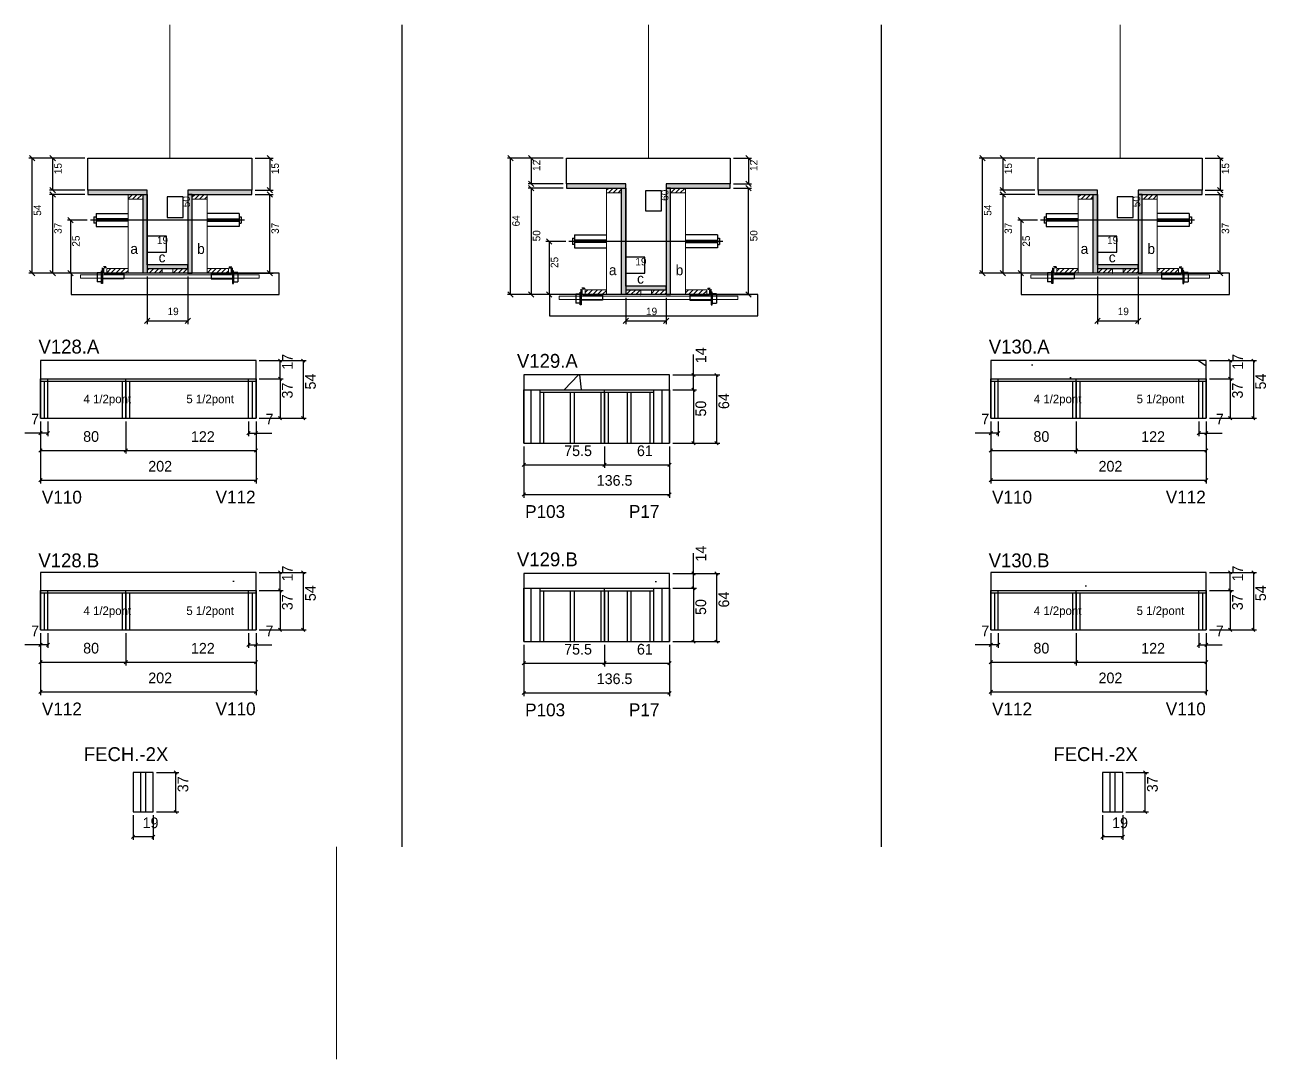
# Model space of a CAD drawing. Header units: metres. Extents: x 3303 to 4467, y 10209 to 11179.
import ezdxf

# ---------------------------------------------------------------- set-up
doc = ezdxf.new("R2010")
doc.units = ezdxf.units.M
for name, color, linetype in [('5', 7, 'Continuous'), ('barrote', 7, 'Continuous'), ('CONCRETO', 7, 'Continuous'), ('COTA', 7, 'Continuous'), ('Cota Seção (2x)', 7, 'Continuous'), ('detalhes', 7, 'Continuous'), ('Hachura', 7, 'Continuous'), ('Madeira', 7, 'Continuous'), ('Painéis', 7, 'Continuous'), ('presilha', 7, 'Continuous'), ('SARR_2.2x7', 7, 'Continuous'), ('SARR_3.5x7', 7, 'Continuous'), ('SARRAFO DE PRESSAO', 7, 'Continuous'), ('SCO-___-LAJ', 7, 'Continuous'), ('TENSOR', 7, 'Continuous'), ('texto', 7, 'Continuous'), ('Texto Seção', 7, 'Continuous')]:
    doc.layers.add(name, color=color, linetype=linetype)

msp = doc.modelspace()

# ---------------------------------------------------------------- hatches: boundary and pattern name
at = {"layer": 'COTA'}
h = msp.add_hatch(dxfattribs=at)
h.set_pattern_fill('AR-CONC')
h.paths.add_polyline_path([(3520.1, 10863.6), (3318.1, 10863.6), (3318.1, 10846.6), (3520.1, 10846.6), (3520.1, 10863.6)])
h = msp.add_hatch(dxfattribs=at)
h.set_pattern_fill('AR-CONC')
h.paths.add_polyline_path([(4410.7, 10863.6), (4208.7, 10863.6), (4208.7, 10846.6), (4410.7, 10846.6), (4410.7, 10863.6)])
h = msp.add_hatch(dxfattribs=at)
h.set_pattern_fill('AR-CONC')
h.paths.add_polyline_path([(3907.6, 10850.2), (3771.1, 10850.2), (3771.1, 10836.2), (3907.6, 10836.2), (3907.6, 10850.2)])
h = msp.add_hatch(dxfattribs=at)
h.set_pattern_fill('AR-CONC')
h.paths.add_polyline_path([(3520.1, 10665.1), (3318.1, 10665.1), (3318.1, 10648.1), (3520.1, 10648.1), (3520.1, 10665.1)])
h = msp.add_hatch(dxfattribs=at)
h.set_pattern_fill('AR-CONC')
h.paths.add_polyline_path([(3907.6, 10664.1), (3771.1, 10664.1), (3771.1, 10650.1), (3907.6, 10650.1), (3907.6, 10664.1)])
h = msp.add_hatch(dxfattribs=at)
h.set_pattern_fill('AR-CONC')
h.paths.add_polyline_path([(4410.7, 10665.1), (4208.7, 10665.1), (4208.7, 10648.1), (4410.7, 10648.1), (4410.7, 10665.1)])
at = {"layer": 'Hachura'}
h = msp.add_hatch(color=7, dxfattribs=at)
h.dxf.hatch_style = 1
h.paths.add_polyline_path([(3866.6, 11025.5), (3866.6, 11029.5), (3811, 11029.5), (3811, 11025.5), (3866.6, 11025.5)])
h = msp.add_hatch(color=7, dxfattribs=at)
h.dxf.hatch_style = 1
h.paths.add_polyline_path([(3964.6, 11025.5), (3964.6, 11029.5), (3904.6, 11029.5), (3904.6, 11025.5), (3964.6, 11025.5)])
h = msp.add_hatch(color=7, dxfattribs=at)
h.dxf.hatch_style = 1
h.paths.add_polyline_path([(3418.2, 11019.5), (3418.2, 11023.5), (3362.6, 11023.5), (3362.6, 11019.5), (3418.2, 11019.5)])
h = msp.add_hatch(dxfattribs=at)
h.set_pattern_fill('ANSI31')
h.paths.add_polyline_path([(3414.2, 11015.1), (3414.2, 11019.5), (3400.2, 11019.5), (3400.2, 11015.1), (3414.2, 11015.1)])
h = msp.add_hatch(color=7, dxfattribs=at)
h.dxf.hatch_style = 1
h.paths.add_polyline_path([(3414.2, 11019.5), (3418.2, 11019.5), (3418.2, 10945.5), (3414.2, 10945.5), (3414.2, 11019.5)])
h = msp.add_hatch(color=7, dxfattribs=at)
h.dxf.hatch_style = 1
h.paths.add_polyline_path([(3516.2, 11019.5), (3516.2, 11023.5), (3456.2, 11023.5), (3456.2, 11019.5), (3516.2, 11019.5)])
h = msp.add_hatch(color=7, dxfattribs=at)
h.dxf.hatch_style = 1
h.paths.add_polyline_path([(3460.2, 11019.5), (3456.2, 11019.5), (3456.2, 10945.5), (3460.2, 10945.5), (3460.2, 11019.5)])
h = msp.add_hatch(dxfattribs=at)
h.set_pattern_fill('ANSI31')
h.paths.add_polyline_path([(3460.2, 11015.1), (3460.2, 11019.5), (3474.2, 11019.5), (3474.2, 11015.1), (3460.2, 11015.1)])
h = msp.add_hatch(dxfattribs=at)
h.set_pattern_fill('ANSI31')
h.paths.add_polyline_path([(3862.6, 11021.1), (3862.6, 11025.5), (3848.6, 11025.5), (3848.6, 11021.1), (3862.6, 11021.1)])
h = msp.add_hatch(color=7, dxfattribs=at)
h.dxf.hatch_style = 1
h.paths.add_polyline_path([(3862.6, 11025.5), (3866.6, 11025.5), (3866.6, 10925.5), (3862.6, 10925.5), (3862.6, 11025.5)])
h = msp.add_hatch(color=7, dxfattribs=at)
h.dxf.hatch_style = 1
h.paths.add_polyline_path([(3908.6, 11025.5), (3904.6, 11025.5), (3904.6, 10925.5), (3908.6, 10925.5), (3908.6, 11025.5)])
h = msp.add_hatch(dxfattribs=at)
h.set_pattern_fill('ANSI31')
h.paths.add_polyline_path([(3908.6, 11021.1), (3908.6, 11025.5), (3922.6, 11025.5), (3922.6, 11021.1), (3908.6, 11021.1)])
h = msp.add_hatch(color=7, dxfattribs=at)
h.dxf.hatch_style = 1
h.paths.add_polyline_path([(4308.7, 11019.5), (4308.7, 11023.5), (4253.1, 11023.5), (4253.1, 11019.5), (4308.7, 11019.5)])
h = msp.add_hatch(dxfattribs=at)
h.set_pattern_fill('ANSI31')
h.paths.add_polyline_path([(4304.7, 11015.1), (4304.7, 11019.5), (4290.7, 11019.5), (4290.7, 11015.1), (4304.7, 11015.1)])
h = msp.add_hatch(color=7, dxfattribs=at)
h.dxf.hatch_style = 1
h.paths.add_polyline_path([(4304.7, 11019.5), (4308.7, 11019.5), (4308.7, 10945.5), (4304.7, 10945.5), (4304.7, 11019.5)])
h = msp.add_hatch(color=7, dxfattribs=at)
h.dxf.hatch_style = 1
h.paths.add_polyline_path([(4406.7, 11019.5), (4406.7, 11023.5), (4346.7, 11023.5), (4346.7, 11019.5), (4406.7, 11019.5)])
h = msp.add_hatch(color=7, dxfattribs=at)
h.dxf.hatch_style = 1
h.paths.add_polyline_path([(4350.7, 11019.5), (4346.7, 11019.5), (4346.7, 10945.5), (4350.7, 10945.5), (4350.7, 11019.5)])
h = msp.add_hatch(dxfattribs=at)
h.set_pattern_fill('ANSI31')
h.paths.add_polyline_path([(4350.7, 11015.1), (4350.7, 11019.5), (4364.7, 11019.5), (4364.7, 11015.1), (4350.7, 11015.1)])
h = msp.add_hatch(dxfattribs=at)
h.set_pattern_fill('ANSI31')
h.paths.add_polyline_path([(3380.2, 10945.5), (3380.2, 10949.9), (3400.2, 10949.9), (3400.2, 10945.5), (3380.2, 10945.5)])
h = msp.add_hatch(color=7, dxfattribs=at)
h.dxf.hatch_style = 1
h.paths.add_polyline_path([(3456.2, 10949.9), (3456.2, 10953.5), (3418.2, 10953.5), (3418.2, 10949.9), (3456.2, 10949.9)])
h = msp.add_hatch(dxfattribs=at)
h.set_pattern_fill('ANSI31')
h.paths.add_polyline_path([(3418.2, 10945.5), (3418.2, 10949.9), (3432.2, 10949.9), (3432.2, 10945.5), (3418.2, 10945.5)])
h = msp.add_hatch(dxfattribs=at)
h.set_pattern_fill('ANSI31')
h.paths.add_polyline_path([(3456.2, 10945.5), (3456.2, 10949.9), (3442.2, 10949.9), (3442.2, 10945.5), (3456.2, 10945.5)])
h = msp.add_hatch(dxfattribs=at)
h.set_pattern_fill('ANSI31')
h.paths.add_polyline_path([(3494.2, 10945.5), (3494.2, 10949.9), (3474.2, 10949.9), (3474.2, 10945.5), (3494.2, 10945.5)])
h = msp.add_hatch(dxfattribs=at)
h.set_pattern_fill('ANSI31')
h.paths.add_polyline_path([(4270.7, 10945.5), (4270.7, 10949.9), (4290.7, 10949.9), (4290.7, 10945.5), (4270.7, 10945.5)])
h = msp.add_hatch(color=7, dxfattribs=at)
h.dxf.hatch_style = 1
h.paths.add_polyline_path([(4346.7, 10949.9), (4346.7, 10953.5), (4308.7, 10953.5), (4308.7, 10949.9), (4346.7, 10949.9)])
h = msp.add_hatch(dxfattribs=at)
h.set_pattern_fill('ANSI31')
h.paths.add_polyline_path([(4308.7, 10945.5), (4308.7, 10949.9), (4322.7, 10949.9), (4322.7, 10945.5), (4308.7, 10945.5)])
h = msp.add_hatch(dxfattribs=at)
h.set_pattern_fill('ANSI31')
h.paths.add_polyline_path([(4346.7, 10945.5), (4346.7, 10949.9), (4332.7, 10949.9), (4332.7, 10945.5), (4346.7, 10945.5)])
h = msp.add_hatch(dxfattribs=at)
h.set_pattern_fill('ANSI31')
h.paths.add_polyline_path([(4384.7, 10945.5), (4384.7, 10949.9), (4364.7, 10949.9), (4364.7, 10945.5), (4384.7, 10945.5)])
h = msp.add_hatch(dxfattribs=at)
h.set_pattern_fill('ANSI31')
h.paths.add_polyline_path([(3828.6, 10925.5), (3828.6, 10929.9), (3848.6, 10929.9), (3848.6, 10925.5), (3828.6, 10925.5)])
h = msp.add_hatch(color=7, dxfattribs=at)
h.dxf.hatch_style = 1
h.paths.add_polyline_path([(3904.6, 10929.9), (3904.6, 10933.5), (3866.6, 10933.5), (3866.6, 10929.9), (3904.6, 10929.9)])
h = msp.add_hatch(dxfattribs=at)
h.set_pattern_fill('ANSI31')
h.paths.add_polyline_path([(3866.6, 10925.5), (3866.6, 10929.9), (3880.6, 10929.9), (3880.6, 10925.5), (3866.6, 10925.5)])
h = msp.add_hatch(dxfattribs=at)
h.set_pattern_fill('ANSI31')
h.paths.add_polyline_path([(3904.6, 10925.5), (3904.6, 10929.9), (3890.6, 10929.9), (3890.6, 10925.5), (3904.6, 10925.5)])
h = msp.add_hatch(dxfattribs=at)
h.set_pattern_fill('ANSI31')
h.paths.add_polyline_path([(3942.6, 10925.5), (3942.6, 10929.9), (3922.6, 10929.9), (3922.6, 10925.5), (3942.6, 10925.5)])

# ---------------------------------------------------------------- linework, layer by layer
at = {"color": 7, "lineweight": 25}
for p, q in [((3368.2, 10998.5), (3368.2, 10992.5)), ((3368.2, 10998.5), (3370.2, 10998.5)), ((3370.2, 11001.5), (3370.2, 10989.5)), ((3370.2, 11001.5), (3400.2, 11001.5)), ((3400.2, 10996.5), (3370.2, 10996.5)), ((3400.2, 10994.5), (3370.2, 10994.5)), ((3504.2, 11001.5), (3474.2, 11001.5)), ((3474.2, 10996.5), (3504.2, 10996.5)), ((3474.2, 10994.5), (3504.2, 10994.5)), ((3504.2, 11001.5), (3504.2, 10989.5)), ((3504.2, 10998.5), (3506.2, 10998.5)), ((3506.2, 10998.5), (3506.2, 10992.5)), ((4258.7, 10998.5), (4258.7, 10992.5)), ((4258.7, 10998.5), (4260.7, 10998.5)), ((4260.7, 11001.5), (4260.7, 10989.5)), ((4260.7, 11001.5), (4290.7, 11001.5)), ((4290.7, 10996.5), (4260.7, 10996.5)), ((4290.7, 10994.5), (4260.7, 10994.5)), ((4394.7, 11001.5), (4364.7, 11001.5)), ((4364.7, 10996.5), (4394.7, 10996.5)), ((4364.7, 10994.5), (4394.7, 10994.5)), ((4394.7, 11001.5), (4394.7, 10989.5)), ((4394.7, 10998.5), (4396.7, 10998.5)), ((4396.7, 10998.5), (4396.7, 10992.5)), ((3370.2, 10992.5), (3368.2, 10992.5)), ((3370.2, 10989.5), (3400.2, 10989.5)), ((3504.2, 10989.5), (3474.2, 10989.5)), ((3504.2, 10992.5), (3506.2, 10992.5)), ((4260.7, 10992.5), (4258.7, 10992.5)), ((4260.7, 10989.5), (4290.7, 10989.5)), ((4394.7, 10989.5), (4364.7, 10989.5)), ((4394.7, 10992.5), (4396.7, 10992.5)), ((3816.6, 10978.5), (3816.6, 10972.5)), ((3816.6, 10978.5), (3818.6, 10978.5)), ((3818.6, 10972.5), (3816.6, 10972.5)), ((3818.6, 10981.5), (3818.6, 10969.5)), ((3818.6, 10981.5), (3848.6, 10981.5)), ((3848.6, 10976.5), (3818.6, 10976.5)), ((3848.6, 10974.5), (3818.6, 10974.5)), ((3952.6, 10981.5), (3922.6, 10981.5)), ((3922.6, 10976.5), (3952.6, 10976.5)), ((3922.6, 10974.5), (3952.6, 10974.5)), ((3952.6, 10981.5), (3952.6, 10969.5)), ((3952.6, 10978.5), (3954.6, 10978.5)), ((3952.6, 10972.5), (3954.6, 10972.5)), ((3954.6, 10978.5), (3954.6, 10972.5)), ((3818.6, 10969.5), (3848.6, 10969.5)), ((3952.6, 10969.5), (3922.6, 10969.5))]:
    msp.add_line(p, q, dxfattribs=at)
at = {"layer": 'barrote', "color": 251, "lineweight": 25}
for points in [[(3346.7, 10925.5), (3541.9, 10925.5), (3541.9, 10945.5), (3346.7, 10945.5)], [(4237.3, 10925.5), (4432.5, 10925.5), (4432.5, 10945.5), (4237.3, 10945.5)], [(3795.2, 10905.5), (3990.4, 10905.5), (3990.4, 10925.5), (3795.2, 10925.5)]]:
    msp.add_lwpolyline(points, close=True, dxfattribs=at)
at = {"layer": 'CONCRETO', "color": 251, "lineweight": 25}
for points in [[(3362.6, 11023.5), (3362.6, 11053.5), (3516.2, 11053.5), (3516.2, 11023.5), (3456.2, 11023.5), (3456.2, 10953.5), (3418.2, 10953.5), (3418.2, 11023.5)], [(3811, 11029.5), (3811, 11053.5), (3964.6, 11053.5), (3964.6, 11029.5), (3904.6, 11029.5), (3904.6, 10933.5), (3866.6, 10933.5), (3866.6, 11029.5)], [(4253.1, 11023.5), (4253.1, 11053.5), (4406.7, 11053.5), (4406.7, 11023.5), (4346.7, 11023.5), (4346.7, 10953.5), (4308.7, 10953.5), (4308.7, 11023.5)]]:
    msp.add_lwpolyline(points, close=True, dxfattribs=at)
at = {"layer": 'COTA', "color": 241, "lineweight": 25}
for p, q in [((3656.6, 11178.5), (3656.6, 10407.8)), ((4105.9, 11178.5), (4105.9, 10407.8)), ((3520.1, 10863.6), (3318.1, 10863.6)), ((3318.1, 10863.6), (3318.1, 10846.6)), ((3520.1, 10846.6), (3520.1, 10863.6)), ((4410.7, 10863.6), (4208.7, 10863.6)), ((4208.7, 10863.6), (4208.7, 10846.6)), ((4410.7, 10846.6), (4410.7, 10863.6)), ((3907.6, 10850.2), (3771.1, 10850.2)), ((3771.1, 10850.2), (3771.1, 10836.2)), ((3907.6, 10836.2), (3907.6, 10850.2)), ((3520.1, 10665.1), (3318.1, 10665.1)), ((3318.1, 10665.1), (3318.1, 10648.1)), ((3520.1, 10648.1), (3520.1, 10665.1)), ((3907.6, 10664.1), (3771.1, 10664.1)), ((3771.1, 10664.1), (3771.1, 10650.1)), ((3907.6, 10650.1), (3907.6, 10664.1)), ((4410.7, 10665.1), (4208.7, 10665.1)), ((4208.7, 10665.1), (4208.7, 10648.1)), ((4410.7, 10648.1), (4410.7, 10665.1))]:
    msp.add_line(p, q, dxfattribs=at)
at = {"layer": 'COTA', "color": 4, "lineweight": 25}
for p, q in [((3359.6, 11053.5), (3307.2, 11053.5)), ((3310.2, 10945.5), (3310.2, 11053.5)), ((3359.6, 11053.5), (3326.5, 11053.5)), ((3329.5, 11053.5), (3329.5, 11023.5)), ((3519.2, 11053.5), (3536, 11053.5)), ((3533, 11053.5), (3533, 11023.5)), ((3808, 11053.5), (3755.7, 11053.5)), ((3758.7, 10925.5), (3758.7, 11053.5)), ((3808, 11053.5), (3775, 11053.5)), ((3778, 11053.5), (3778, 11029.5)), ((3967.6, 11053.5), (3984.5, 11053.5)), ((3981.5, 11053.5), (3981.5, 11029.5)), ((4250.1, 11053.5), (4197.8, 11053.5)), ((4200.8, 10945.5), (4200.8, 11053.5)), ((4250.1, 11053.5), (4217.1, 11053.5)), ((4220.1, 11053.5), (4220.1, 11023.5)), ((4409.7, 11053.5), (4426.6, 11053.5)), ((4423.6, 11053.5), (4423.6, 11023.5)), ((3808, 11029.5), (3775, 11029.5)), ((3967.6, 11029.5), (3984.5, 11029.5)), ((3359.6, 11023.5), (3326.5, 11023.5)), ((3359.6, 11019.5), (3326.5, 11019.5)), ((3329.5, 11019.5), (3329.5, 10945.5)), ((3519.2, 11023.5), (3536, 11023.5)), ((3519.2, 11019.5), (3536, 11019.5)), ((3533, 10945.5), (3533, 11019.5)), ((3808, 11025.5), (3775, 11025.5)), ((3778, 11025.5), (3778, 10925.5)), ((3967.6, 11025.5), (3984.5, 11025.5)), ((3981.5, 10925.5), (3981.5, 11025.5)), ((4250.1, 11023.5), (4217.1, 11023.5)), ((4250.1, 11019.5), (4217.1, 11019.5)), ((4220.1, 11019.5), (4220.1, 10945.5)), ((4409.7, 11023.5), (4426.6, 11023.5)), ((4409.7, 11019.5), (4426.6, 11019.5)), ((4423.6, 10945.5), (4423.6, 11019.5)), ((3361.9, 10995.5), (3343.3, 10995.5)), ((3346.3, 10995.5), (3346.3, 10945.5)), ((4252.4, 10995.5), (4233.9, 10995.5)), ((4236.9, 10995.5), (4236.9, 10945.5)), ((3810.3, 10975.5), (3791.8, 10975.5)), ((3794.8, 10975.5), (3794.8, 10925.5)), ((3381.6, 10945.5), (3307.2, 10945.5)), ((3381.6, 10945.5), (3326.5, 10945.5)), ((3361.9, 10945.5), (3343.3, 10945.5)), ((3418.2, 10942.5), (3418.2, 10897.8)), ((3456.2, 10942.5), (3456.2, 10897.8)), ((3492.8, 10945.5), (3536, 10945.5)), ((4272.1, 10945.5), (4197.8, 10945.5)), ((4272.1, 10945.5), (4217.1, 10945.5)), ((4252.4, 10945.5), (4233.9, 10945.5)), ((4308.7, 10942.5), (4308.7, 10897.8)), ((4346.7, 10942.5), (4346.7, 10897.8)), ((4383.3, 10945.5), (4426.6, 10945.5)), ((3830, 10925.5), (3755.7, 10925.5)), ((3830, 10925.5), (3775, 10925.5)), ((3810.3, 10925.5), (3791.8, 10925.5)), ((3941.2, 10925.5), (3984.5, 10925.5)), ((3866.6, 10922.5), (3866.6, 10897.8)), ((3904.6, 10922.5), (3904.6, 10897.8)), ((3418.2, 10900.8), (3456.2, 10900.8)), ((3866.6, 10900.8), (3904.6, 10900.8)), ((4308.7, 10900.8), (4346.7, 10900.8)), ((3930, 10850.2), (3930, 10869.3)), ((3523.1, 10863.6), (3567.2, 10863.6)), ((3523.1, 10863.6), (3545.6, 10863.6)), ((3542.6, 10846.6), (3542.6, 10863.6)), ((3564.2, 10863.6), (3564.2, 10809.6)), ((4413.7, 10863.6), (4457.8, 10863.6)), ((4413.7, 10863.6), (4436.1, 10863.6)), ((4433.1, 10846.6), (4433.1, 10863.6)), ((4454.8, 10863.6), (4454.8, 10809.6)), ((3523.1, 10846.6), (3545.6, 10846.6)), ((3523.1, 10846.6), (3545.6, 10846.6)), ((3542.6, 10846.6), (3542.6, 10809.6)), ((3910.6, 10850.2), (3954.7, 10850.2)), ((3910.6, 10850.2), (3933, 10850.2)), ((3930, 10836.2), (3930, 10850.2)), ((3951.7, 10850.2), (3951.7, 10786.2)), ((4413.7, 10846.6), (4436.1, 10846.6)), ((4413.7, 10846.6), (4436.1, 10846.6)), ((4433.1, 10846.6), (4433.1, 10809.6)), ((3910.6, 10836.2), (3933, 10836.2)), ((3910.6, 10836.2), (3933, 10836.2)), ((3930, 10836.2), (3930, 10786.2)), ((3523.1, 10809.6), (3567.2, 10809.6)), ((3523.1, 10809.6), (3545.6, 10809.6)), ((4413.7, 10809.6), (4457.8, 10809.6)), ((4413.7, 10809.6), (4436.1, 10809.6)), ((3318.1, 10806.6), (3318.1, 10776.4)), ((3318.1, 10806.6), (3318.1, 10748.5)), ((3318.1, 10806.6), (3318.1, 10792.7)), ((3325.1, 10806.6), (3325.1, 10792.7)), ((3398.1, 10806.6), (3398.1, 10776.4)), ((3398.1, 10806.6), (3398.1, 10776.4)), ((3513.1, 10806.6), (3513.1, 10792.7)), ((3520.1, 10806.6), (3520.1, 10776.4)), ((3520.1, 10806.6), (3520.1, 10748.5)), ((3520.1, 10806.6), (3520.1, 10792.7)), ((4208.7, 10806.6), (4208.7, 10776.4)), ((4208.7, 10806.6), (4208.7, 10748.5)), ((4208.7, 10806.6), (4208.7, 10792.7)), ((4215.7, 10806.6), (4215.7, 10792.7)), ((4288.7, 10806.6), (4288.7, 10776.4)), ((4288.7, 10806.6), (4288.7, 10776.4)), ((4403.7, 10806.6), (4403.7, 10792.7)), ((4410.7, 10806.6), (4410.7, 10776.4)), ((4410.7, 10806.6), (4410.7, 10748.5)), ((4410.7, 10806.6), (4410.7, 10792.7)), ((3318.1, 10795.7), (3303.4, 10795.7)), ((3325.1, 10795.7), (3318.1, 10795.7)), ((3513.1, 10795.7), (3520.1, 10795.7)), ((3520.1, 10795.7), (3534.9, 10795.7)), ((3910.6, 10786.2), (3954.7, 10786.2)), ((3910.6, 10786.2), (3933, 10786.2)), ((4208.7, 10795.7), (4194, 10795.7)), ((4215.7, 10795.7), (4208.7, 10795.7)), ((4403.7, 10795.7), (4410.7, 10795.7)), ((4410.7, 10795.7), (4425.4, 10795.7)), ((3318.1, 10779.4), (3398.1, 10779.4)), ((3398.1, 10779.4), (3520.1, 10779.4)), ((3771.1, 10783.2), (3771.1, 10763)), ((3771.1, 10783.2), (3771.1, 10735.1)), ((3846.6, 10783.2), (3846.6, 10763)), ((3846.6, 10783.2), (3846.6, 10763)), ((3907.6, 10783.2), (3907.6, 10763)), ((3907.6, 10783.2), (3907.6, 10735.1)), ((4208.7, 10779.4), (4288.7, 10779.4)), ((4288.7, 10779.4), (4410.7, 10779.4)), ((3771.1, 10766), (3846.6, 10766)), ((3846.6, 10766), (3907.6, 10766)), ((3318.1, 10751.5), (3520.1, 10751.5)), ((4208.7, 10751.5), (4410.7, 10751.5)), ((3771.1, 10738.1), (3907.6, 10738.1)), ((3930, 10664.1), (3930, 10683.2)), ((3523.1, 10665.1), (3567.2, 10665.1)), ((3523.1, 10665.1), (3545.6, 10665.1)), ((3542.6, 10648.1), (3542.6, 10665.1)), ((3564.2, 10665.1), (3564.2, 10611.1)), ((3910.6, 10664.1), (3954.7, 10664.1)), ((3910.6, 10664.1), (3933, 10664.1)), ((3930, 10650.1), (3930, 10664.1)), ((3951.7, 10664.1), (3951.7, 10600.1)), ((4413.7, 10665.1), (4457.8, 10665.1)), ((4413.7, 10665.1), (4436.1, 10665.1)), ((4433.1, 10648.1), (4433.1, 10665.1)), ((4454.8, 10665.1), (4454.8, 10611.1)), ((3523.1, 10648.1), (3545.6, 10648.1)), ((3523.1, 10648.1), (3545.6, 10648.1)), ((3542.6, 10648.1), (3542.6, 10611.1)), ((3910.6, 10650.1), (3933, 10650.1)), ((3910.6, 10650.1), (3933, 10650.1)), ((3930, 10650.1), (3930, 10600.1)), ((4413.7, 10648.1), (4436.1, 10648.1)), ((4413.7, 10648.1), (4436.1, 10648.1)), ((4433.1, 10648.1), (4433.1, 10611.1)), ((3523.1, 10611.1), (3567.2, 10611.1)), ((3523.1, 10611.1), (3545.6, 10611.1)), ((4413.7, 10611.1), (4457.8, 10611.1)), ((4413.7, 10611.1), (4436.1, 10611.1)), ((3318.1, 10608.1), (3318.1, 10577.8)), ((3318.1, 10608.1), (3318.1, 10550)), ((3318.1, 10608.1), (3318.1, 10594.2)), ((3325.1, 10608.1), (3325.1, 10594.2)), ((3398.1, 10608.1), (3398.1, 10577.8)), ((3398.1, 10608.1), (3398.1, 10577.8)), ((3513.1, 10608.1), (3513.1, 10594.2)), ((3520.1, 10608.1), (3520.1, 10577.8)), ((3520.1, 10608.1), (3520.1, 10550)), ((3520.1, 10608.1), (3520.1, 10594.2)), ((3910.6, 10600.1), (3954.7, 10600.1)), ((3910.6, 10600.1), (3933, 10600.1)), ((4208.7, 10608.1), (4208.7, 10577.8)), ((4208.7, 10608.1), (4208.7, 10550)), ((4208.7, 10608.1), (4208.7, 10594.2)), ((4215.7, 10608.1), (4215.7, 10594.2)), ((4288.7, 10608.1), (4288.7, 10577.8)), ((4288.7, 10608.1), (4288.7, 10577.8)), ((4403.7, 10608.1), (4403.7, 10594.2)), ((4410.7, 10608.1), (4410.7, 10577.8)), ((4410.7, 10608.1), (4410.7, 10550)), ((4410.7, 10608.1), (4410.7, 10594.2)), ((3318.1, 10597.2), (3303.4, 10597.2)), ((3325.1, 10597.2), (3318.1, 10597.2)), ((3513.1, 10597.2), (3520.1, 10597.2)), ((3520.1, 10597.2), (3534.9, 10597.2)), ((3771.1, 10597.1), (3771.1, 10576.9)), ((3771.1, 10597.1), (3771.1, 10549)), ((3846.6, 10597.1), (3846.6, 10576.9)), ((3846.6, 10597.1), (3846.6, 10576.9)), ((3907.6, 10597.1), (3907.6, 10576.9)), ((3907.6, 10597.1), (3907.6, 10549)), ((4208.7, 10597.2), (4194, 10597.2)), ((4215.7, 10597.2), (4208.7, 10597.2)), ((4403.7, 10597.2), (4410.7, 10597.2)), ((4410.7, 10597.2), (4425.4, 10597.2)), ((3318.1, 10580.8), (3398.1, 10580.8)), ((3398.1, 10580.8), (3520.1, 10580.8)), ((3771.1, 10579.9), (3846.6, 10579.9)), ((3846.6, 10579.9), (3907.6, 10579.9)), ((4208.7, 10580.8), (4288.7, 10580.8)), ((4288.7, 10580.8), (4410.7, 10580.8)), ((3318.1, 10553), (3520.1, 10553)), ((3771.1, 10552), (3907.6, 10552)), ((4208.7, 10553), (4410.7, 10553)), ((3426.8, 10477.4), (3447.8, 10477.4)), ((3444.8, 10440.4), (3444.8, 10477.4)), ((4335.4, 10477.4), (4356.4, 10477.4)), ((4353.4, 10440.4), (4353.4, 10477.4)), ((3404.8, 10437.4), (3404.8, 10414.1)), ((3423.8, 10437.4), (3423.8, 10414.1)), ((3426.8, 10440.4), (3447.8, 10440.4)), ((4313.4, 10437.4), (4313.4, 10414.1)), ((4332.4, 10437.4), (4332.4, 10414.1)), ((4335.4, 10440.4), (4356.4, 10440.4)), ((3423.8, 10417.1), (3404.8, 10417.1)), ((4332.4, 10417.1), (4313.4, 10417.1))]:
    msp.add_line(p, q, dxfattribs=at)
at = {"layer": 'COTA', "color": 0, "lineweight": 25}
for p, q in [((3544.1, 10862.1), (3541.1, 10865.1)), ((3565.7, 10862.1), (3562.7, 10865.1)), ((4434.6, 10862.1), (4431.6, 10865.1)), ((4456.3, 10862.1), (4453.3, 10865.1)), ((3544.1, 10845.1), (3541.1, 10848.1)), ((3541.1, 10848.1), (3544.1, 10845.1)), ((3931.5, 10848.7), (3928.5, 10851.7)), ((3953.2, 10848.7), (3950.2, 10851.7)), ((4434.6, 10845.1), (4431.6, 10848.1)), ((4431.6, 10848.1), (4434.6, 10845.1)), ((3931.5, 10834.7), (3928.5, 10837.7)), ((3928.5, 10837.7), (3931.5, 10834.7)), ((3541.1, 10811.1), (3544.1, 10808.1)), ((3562.7, 10811.1), (3565.7, 10808.1)), ((4431.6, 10811.1), (4434.6, 10808.1)), ((4453.3, 10811.1), (4456.3, 10808.1)), ((3319.6, 10797.2), (3316.6, 10794.2)), ((3323.6, 10794.2), (3326.6, 10797.2)), ((3514.6, 10797.2), (3511.6, 10794.2)), ((3518.6, 10794.2), (3521.6, 10797.2)), ((4210.2, 10797.2), (4207.2, 10794.2)), ((4214.2, 10794.2), (4217.2, 10797.2)), ((4405.2, 10797.2), (4402.2, 10794.2)), ((4409.2, 10794.2), (4412.2, 10797.2)), ((3928.5, 10787.7), (3931.5, 10784.7)), ((3950.2, 10787.7), (3953.2, 10784.7)), ((3319.6, 10780.9), (3316.6, 10777.9)), ((3396.6, 10777.9), (3399.6, 10780.9)), ((3399.6, 10780.9), (3396.6, 10777.9)), ((3518.6, 10777.9), (3521.6, 10780.9)), ((4210.2, 10780.9), (4207.2, 10777.9)), ((4287.2, 10777.9), (4290.2, 10780.9)), ((4290.2, 10780.9), (4287.2, 10777.9)), ((4409.2, 10777.9), (4412.2, 10780.9)), ((3772.6, 10767.5), (3769.6, 10764.5)), ((3845.1, 10764.5), (3848.1, 10767.5)), ((3848.1, 10767.5), (3845.1, 10764.5)), ((3906.1, 10764.5), (3909.1, 10767.5)), ((3319.6, 10753), (3316.6, 10750)), ((3518.6, 10750), (3521.6, 10753)), ((4210.2, 10753), (4207.2, 10750)), ((4409.2, 10750), (4412.2, 10753)), ((3772.6, 10739.6), (3769.6, 10736.6)), ((3906.1, 10736.6), (3909.1, 10739.6)), ((3544.1, 10663.6), (3541.1, 10666.6)), ((3565.7, 10663.6), (3562.7, 10666.6)), ((3931.5, 10662.6), (3928.5, 10665.6)), ((3953.2, 10662.6), (3950.2, 10665.6)), ((4434.6, 10663.6), (4431.6, 10666.6)), ((4456.3, 10663.6), (4453.3, 10666.6)), ((3544.1, 10646.6), (3541.1, 10649.6)), ((3541.1, 10649.6), (3544.1, 10646.6)), ((3931.5, 10648.6), (3928.5, 10651.6)), ((3928.5, 10651.6), (3931.5, 10648.6)), ((4434.6, 10646.6), (4431.6, 10649.6)), ((4431.6, 10649.6), (4434.6, 10646.6)), ((3541.1, 10612.6), (3544.1, 10609.6)), ((3562.7, 10612.6), (3565.7, 10609.6)), ((4431.6, 10612.6), (4434.6, 10609.6)), ((4453.3, 10612.6), (4456.3, 10609.6)), ((3319.6, 10598.7), (3316.6, 10595.7)), ((3323.6, 10595.7), (3326.6, 10598.7)), ((3514.6, 10598.7), (3511.6, 10595.7)), ((3518.6, 10595.7), (3521.6, 10598.7)), ((3928.5, 10601.6), (3931.5, 10598.6)), ((3950.2, 10601.6), (3953.2, 10598.6)), ((4210.2, 10598.7), (4207.2, 10595.7)), ((4214.2, 10595.7), (4217.2, 10598.7)), ((4405.2, 10598.7), (4402.2, 10595.7)), ((4409.2, 10595.7), (4412.2, 10598.7)), ((3319.6, 10582.3), (3316.6, 10579.3)), ((3396.6, 10579.3), (3399.6, 10582.3)), ((3399.6, 10582.3), (3396.6, 10579.3)), ((3518.6, 10579.3), (3521.6, 10582.3)), ((3772.6, 10581.4), (3769.6, 10578.4)), ((3845.1, 10578.4), (3848.1, 10581.4)), ((3848.1, 10581.4), (3845.1, 10578.4)), ((3906.1, 10578.4), (3909.1, 10581.4)), ((4210.2, 10582.3), (4207.2, 10579.3)), ((4287.2, 10579.3), (4290.2, 10582.3)), ((4290.2, 10582.3), (4287.2, 10579.3)), ((4409.2, 10579.3), (4412.2, 10582.3)), ((3319.6, 10554.5), (3316.6, 10551.5)), ((3518.6, 10551.5), (3521.6, 10554.5)), ((3772.6, 10553.5), (3769.6, 10550.5)), ((3906.1, 10550.5), (3909.1, 10553.5)), ((4210.2, 10554.5), (4207.2, 10551.5)), ((4409.2, 10551.5), (4412.2, 10554.5)), ((3446.3, 10475.9), (3443.3, 10478.9)), ((4354.9, 10475.9), (4351.9, 10478.9)), ((3443.3, 10441.9), (3446.3, 10438.9)), ((4351.9, 10441.9), (4354.9, 10438.9)), ((3406.3, 10418.6), (3403.3, 10415.6)), ((3422.3, 10415.6), (3425.3, 10418.6)), ((4314.9, 10418.6), (4311.9, 10415.6)), ((4330.9, 10415.6), (4333.9, 10418.6))]:
    msp.add_line(p, q, dxfattribs=at)
for points in [[(3312.7, 11051), (3307.7, 11056)], [(3332, 11051), (3327, 11056)], [(3535.5, 11051), (3530.5, 11056)], [(3761.2, 11051), (3756.2, 11056)], [(3780.5, 11051), (3775.5, 11056)], [(3984, 11051), (3979, 11056)], [(4203.3, 11051), (4198.3, 11056)], [(4222.6, 11051), (4217.6, 11056)], [(4426.1, 11051), (4421.1, 11056)], [(3775.5, 11032), (3780.5, 11027)], [(3979, 11032), (3984, 11027)], [(3327, 11026), (3332, 11021)], [(3332, 11017), (3327, 11022)], [(3530.5, 11026), (3535.5, 11021)], [(3535.5, 11017), (3530.5, 11022)], [(3780.5, 11023), (3775.5, 11028)], [(3984, 11023), (3979, 11028)], [(4217.6, 11026), (4222.6, 11021)], [(4222.6, 11017), (4217.6, 11022)], [(4421.1, 11026), (4426.1, 11021)], [(4426.1, 11017), (4421.1, 11022)], [(3348.8, 10993), (3343.8, 10998)], [(4239.4, 10993), (4234.4, 10998)], [(3797.3, 10973), (3792.3, 10978)], [(3307.7, 10948), (3312.7, 10943)], [(3327, 10948), (3332, 10943)], [(3343.8, 10948), (3348.8, 10943)], [(3530.5, 10948), (3535.5, 10943)], [(4198.3, 10948), (4203.3, 10943)], [(4217.6, 10948), (4222.6, 10943)], [(4234.4, 10948), (4239.4, 10943)], [(4421.1, 10948), (4426.1, 10943)], [(3756.2, 10928), (3761.2, 10923)], [(3775.5, 10928), (3780.5, 10923)], [(3792.3, 10928), (3797.3, 10923)], [(3979, 10928), (3984, 10923)], [(3420.7, 10903.3), (3415.7, 10898.3)], [(3453.7, 10898.3), (3458.7, 10903.3)], [(3869.1, 10903.3), (3864.1, 10898.3)], [(3902.1, 10898.3), (3907.1, 10903.3)], [(4311.2, 10903.3), (4306.2, 10898.3)], [(4344.2, 10898.3), (4349.2, 10903.3)]]:
    msp.add_lwpolyline(points, dxfattribs=at)
at = {"layer": 'Cota Seção (2x)', "color": 180, "lineweight": 25}
for p, q in [((3451.7, 11017.2), (3436.7, 11017.2)), ((3436.7, 11017.2), (3436.7, 10997.9)), ((3451.7, 10997.9), (3451.7, 11017.2)), ((3900.1, 11023), (3885.1, 11023)), ((3885.1, 11023), (3885.1, 11004)), ((3900.1, 11004), (3900.1, 11023)), ((4342.2, 11017.2), (4327.2, 11017.2)), ((4327.2, 11017.2), (4327.2, 10997.9)), ((4342.2, 10997.9), (4342.2, 11017.2)), ((3436.7, 10997.9), (3451.7, 10997.9)), ((3885.1, 11004), (3900.1, 11004)), ((4327.2, 10997.9), (4342.2, 10997.9)), ((3436.2, 10980.5), (3418.2, 10980.5)), ((3418.2, 10980.5), (3418.2, 10965.5)), ((3436.2, 10965.5), (3436.2, 10980.5)), ((4326.7, 10980.5), (4308.7, 10980.5)), ((4308.7, 10980.5), (4308.7, 10965.5)), ((4326.7, 10965.5), (4326.7, 10980.5)), ((3418.2, 10965.5), (3436.2, 10965.5)), ((3884.6, 10960.5), (3866.6, 10960.5)), ((3866.6, 10960.5), (3866.6, 10945.5)), ((3884.6, 10945.5), (3884.6, 10960.5)), ((4308.7, 10965.5), (4326.7, 10965.5)), ((3866.6, 10945.5), (3884.6, 10945.5))]:
    msp.add_line(p, q, dxfattribs=at)
at = {"layer": 'Madeira', "color": 126, "lineweight": 18}
for points in [[(3414.2, 11015.1), (3414.2, 11019.5), (3400.2, 11019.5), (3400.2, 11015.1)], [(3414.2, 11019.5), (3400.2, 11019.5), (3400.2, 10945.5), (3414.2, 10945.5)], [(3460.2, 11015.1), (3460.2, 11019.5), (3474.2, 11019.5), (3474.2, 11015.1)], [(3460.2, 11019.5), (3474.2, 11019.5), (3474.2, 10945.5), (3460.2, 10945.5)], [(3862.6, 11021.1), (3862.6, 11025.5), (3848.6, 11025.5), (3848.6, 11021.1)], [(3862.6, 11025.5), (3848.6, 11025.5), (3848.6, 10925.5), (3862.6, 10925.5)], [(3908.6, 11021.1), (3908.6, 11025.5), (3922.6, 11025.5), (3922.6, 11021.1)], [(3908.6, 11025.5), (3922.6, 11025.5), (3922.6, 10925.5), (3908.6, 10925.5)], [(4304.7, 11015.1), (4304.7, 11019.5), (4290.7, 11019.5), (4290.7, 11015.1)], [(4304.7, 11019.5), (4290.7, 11019.5), (4290.7, 10945.5), (4304.7, 10945.5)], [(4350.7, 11015.1), (4350.7, 11019.5), (4364.7, 11019.5), (4364.7, 11015.1)], [(4350.7, 11019.5), (4364.7, 11019.5), (4364.7, 10945.5), (4350.7, 10945.5)], [(3380.2, 10945.5), (3380.2, 10949.9), (3400.2, 10949.9), (3400.2, 10945.5)], [(3418.2, 10945.5), (3418.2, 10949.9), (3432.2, 10949.9), (3432.2, 10945.5)], [(3456.2, 10945.5), (3456.2, 10949.9), (3442.2, 10949.9), (3442.2, 10945.5)], [(3494.2, 10945.5), (3494.2, 10949.9), (3474.2, 10949.9), (3474.2, 10945.5)], [(4270.7, 10945.5), (4270.7, 10949.9), (4290.7, 10949.9), (4290.7, 10945.5)], [(4308.7, 10945.5), (4308.7, 10949.9), (4322.7, 10949.9), (4322.7, 10945.5)], [(4346.7, 10945.5), (4346.7, 10949.9), (4332.7, 10949.9), (4332.7, 10945.5)], [(4384.7, 10945.5), (4384.7, 10949.9), (4364.7, 10949.9), (4364.7, 10945.5)], [(3828.6, 10925.5), (3828.6, 10929.9), (3848.6, 10929.9), (3848.6, 10925.5)], [(3866.6, 10925.5), (3866.6, 10929.9), (3880.6, 10929.9), (3880.6, 10925.5)], [(3904.6, 10925.5), (3904.6, 10929.9), (3890.6, 10929.9), (3890.6, 10925.5)], [(3942.6, 10925.5), (3942.6, 10929.9), (3922.6, 10929.9), (3922.6, 10925.5)]]:
    msp.add_lwpolyline(points, close=True, dxfattribs=at)
at = {"layer": 'Painéis', "color": 200, "lineweight": 25}
for p, q in [((3318.1, 10846.6), (3520.1, 10846.6)), ((3318.1, 10809.6), (3318.1, 10846.6)), ((3398.1, 10809.6), (3398.1, 10846.6)), ((3520.1, 10809.6), (3520.1, 10846.6)), ((4208.7, 10846.6), (4410.7, 10846.6)), ((4208.7, 10809.6), (4208.7, 10846.6)), ((4288.7, 10809.6), (4288.7, 10846.6)), ((4410.7, 10809.6), (4410.7, 10846.6)), ((3771.1, 10836.2), (3907.6, 10836.2)), ((3771.1, 10786.2), (3771.1, 10836.2)), ((3846.6, 10786.2), (3846.6, 10836.2)), ((3907.6, 10786.2), (3907.6, 10836.2)), ((3318.1, 10809.6), (3520.1, 10809.6)), ((4208.7, 10809.6), (4410.7, 10809.6)), ((3771.1, 10786.2), (3907.6, 10786.2)), ((3318.1, 10648.1), (3520.1, 10648.1)), ((3318.1, 10611.1), (3318.1, 10648.1)), ((3398.1, 10611.1), (3398.1, 10648.1)), ((3520.1, 10611.1), (3520.1, 10648.1)), ((3771.1, 10650.1), (3907.6, 10650.1)), ((3771.1, 10600.1), (3771.1, 10650.1)), ((3846.6, 10600.1), (3846.6, 10650.1)), ((3907.6, 10600.1), (3907.6, 10650.1)), ((4208.7, 10648.1), (4410.7, 10648.1)), ((4208.7, 10611.1), (4208.7, 10648.1)), ((4288.7, 10611.1), (4288.7, 10648.1)), ((4410.7, 10611.1), (4410.7, 10648.1)), ((3318.1, 10611.1), (3520.1, 10611.1)), ((4208.7, 10611.1), (4410.7, 10611.1)), ((3771.1, 10600.1), (3907.6, 10600.1)), ((3423.8, 10477.4), (3404.8, 10477.4)), ((3404.8, 10477.4), (3404.8, 10440.4)), ((3423.8, 10440.4), (3423.8, 10477.4)), ((4332.4, 10477.4), (4313.4, 10477.4)), ((4313.4, 10477.4), (4313.4, 10440.4)), ((4332.4, 10440.4), (4332.4, 10477.4)), ((3404.8, 10440.4), (3423.8, 10440.4)), ((4313.4, 10440.4), (4332.4, 10440.4))]:
    msp.add_line(p, q, dxfattribs=at)
for points in [[(3866.6, 11025.5), (3866.6, 11029.5), (3811, 11029.5), (3811, 11025.5)], [(3964.6, 11025.5), (3964.6, 11029.5), (3904.6, 11029.5), (3904.6, 11025.5)], [(3418.2, 11019.5), (3418.2, 11023.5), (3362.6, 11023.5), (3362.6, 11019.5)], [(3414.2, 11019.5), (3418.2, 11019.5), (3418.2, 10945.5), (3414.2, 10945.5)], [(3516.2, 11019.5), (3516.2, 11023.5), (3456.2, 11023.5), (3456.2, 11019.5)], [(3460.2, 11019.5), (3456.2, 11019.5), (3456.2, 10945.5), (3460.2, 10945.5)], [(3862.6, 11025.5), (3866.6, 11025.5), (3866.6, 10925.5), (3862.6, 10925.5)], [(3908.6, 11025.5), (3904.6, 11025.5), (3904.6, 10925.5), (3908.6, 10925.5)], [(4308.7, 11019.5), (4308.7, 11023.5), (4253.1, 11023.5), (4253.1, 11019.5)], [(4304.7, 11019.5), (4308.7, 11019.5), (4308.7, 10945.5), (4304.7, 10945.5)], [(4406.7, 11019.5), (4406.7, 11023.5), (4346.7, 11023.5), (4346.7, 11019.5)], [(4350.7, 11019.5), (4346.7, 11019.5), (4346.7, 10945.5), (4350.7, 10945.5)], [(3456.2, 10949.9), (3456.2, 10953.5), (3418.2, 10953.5), (3418.2, 10949.9)], [(4346.7, 10949.9), (4346.7, 10953.5), (4308.7, 10953.5), (4308.7, 10949.9)], [(3904.6, 10929.9), (3904.6, 10933.5), (3866.6, 10933.5), (3866.6, 10929.9)]]:
    msp.add_lwpolyline(points, close=True, dxfattribs=at)
at = {"layer": 'presilha', "color": 1, "lineweight": 25}
for p, q in [((3375.3, 10947.9), (3376.3, 10947.9)), ((3375.3, 10935.9), (3375.3, 10947.9)), ((3376.3, 10944.7), (3376.3, 10950.8)), ((3376.3, 10947.9), (3376.3, 10935.9)), ((3379.3, 10951.6), (3377.1, 10951.6)), ((3377.3, 10945.3), (3377.3, 10950.2)), ((3379.3, 10950.6), (3377.7, 10950.6)), ((3379.3, 10951.6), (3379.3, 10950.6)), ((3495, 10951.6), (3495, 10950.6)), ((3495, 10951.6), (3497.3, 10951.6)), ((3495, 10950.6), (3496.7, 10950.6)), ((3497, 10945.3), (3497, 10950.2)), ((3498, 10944.7), (3498, 10950.8)), ((3499, 10947.9), (3498, 10947.9)), ((3498, 10947.9), (3498, 10935.9)), ((3499, 10935.9), (3499, 10947.9)), ((4265.9, 10947.9), (4266.9, 10947.9)), ((4265.9, 10935.9), (4265.9, 10947.9)), ((4266.9, 10944.7), (4266.9, 10950.8)), ((4266.9, 10947.9), (4266.9, 10935.9)), ((4269.9, 10951.6), (4267.6, 10951.6)), ((4267.9, 10945.3), (4267.9, 10950.2)), ((4269.9, 10950.6), (4268.3, 10950.6)), ((4269.9, 10951.6), (4269.9, 10950.6)), ((4385.6, 10951.6), (4385.6, 10950.6)), ((4385.6, 10951.6), (4387.9, 10951.6)), ((4385.6, 10950.6), (4387.2, 10950.6)), ((4387.6, 10945.3), (4387.6, 10950.2)), ((4388.6, 10944.7), (4388.6, 10950.8)), ((4389.6, 10947.9), (4388.6, 10947.9)), ((4388.6, 10947.9), (4388.6, 10935.9)), ((4389.6, 10935.9), (4389.6, 10947.9)), ((3371.3, 10946.2), (3375.3, 10946.2)), ((3371.3, 10946.2), (3371.3, 10937.6)), ((3375.3, 10937.6), (3371.3, 10937.6)), ((3375.3, 10946.2), (3375.3, 10937.6)), ((3376.3, 10935.9), (3375.3, 10935.9)), ((3396.3, 10940.3), (3376.3, 10940.3)), ((3396.3, 10944.9), (3377.7, 10944.9)), ((3396.3, 10944.9), (3396.3, 10940.3)), ((3478, 10944.9), (3478, 10940.3)), ((3478, 10944.9), (3496.7, 10944.9)), ((3478, 10940.3), (3498, 10940.3)), ((3498, 10935.9), (3499, 10935.9)), ((3503, 10946.2), (3499, 10946.2)), ((3499, 10946.2), (3499, 10937.6)), ((3499, 10937.6), (3503, 10937.6)), ((3503, 10946.2), (3503, 10937.6)), ((4261.9, 10946.2), (4265.9, 10946.2)), ((4261.9, 10946.2), (4261.9, 10937.6)), ((4265.9, 10937.6), (4261.9, 10937.6)), ((4265.9, 10946.2), (4265.9, 10937.6)), ((4266.9, 10935.9), (4265.9, 10935.9)), ((4286.9, 10940.3), (4266.9, 10940.3)), ((4286.9, 10944.9), (4268.3, 10944.9)), ((4286.9, 10944.9), (4286.9, 10940.3)), ((4368.6, 10944.9), (4368.6, 10940.3)), ((4368.6, 10944.9), (4387.2, 10944.9)), ((4368.6, 10940.3), (4388.6, 10940.3)), ((4388.6, 10935.9), (4389.6, 10935.9)), ((4393.6, 10946.2), (4389.6, 10946.2)), ((4389.6, 10946.2), (4389.6, 10937.6)), ((4389.6, 10937.6), (4393.6, 10937.6)), ((4393.6, 10946.2), (4393.6, 10937.6)), ((3819.8, 10926.2), (3823.8, 10926.2)), ((3819.8, 10926.2), (3819.8, 10917.6)), ((3823.8, 10927.9), (3824.8, 10927.9)), ((3823.8, 10915.9), (3823.8, 10927.9)), ((3823.8, 10926.2), (3823.8, 10917.6)), ((3824.8, 10924.7), (3824.8, 10930.8)), ((3824.8, 10927.9), (3824.8, 10915.9)), ((3827.8, 10931.6), (3825.5, 10931.6)), ((3825.8, 10925.3), (3825.8, 10930.2)), ((3827.8, 10930.6), (3826.2, 10930.6)), ((3844.8, 10924.9), (3826.2, 10924.9)), ((3827.8, 10931.6), (3827.8, 10930.6)), ((3844.8, 10924.9), (3844.8, 10920.3)), ((3926.5, 10924.9), (3926.5, 10920.3)), ((3926.5, 10924.9), (3945.1, 10924.9)), ((3943.5, 10931.6), (3943.5, 10930.6)), ((3943.5, 10931.6), (3945.7, 10931.6)), ((3943.5, 10930.6), (3945.1, 10930.6)), ((3945.5, 10925.3), (3945.5, 10930.2)), ((3946.5, 10924.7), (3946.5, 10930.8)), ((3947.5, 10927.9), (3946.5, 10927.9)), ((3946.5, 10927.9), (3946.5, 10915.9)), ((3947.5, 10915.9), (3947.5, 10927.9)), ((3951.5, 10926.2), (3947.5, 10926.2)), ((3947.5, 10926.2), (3947.5, 10917.6)), ((3951.5, 10926.2), (3951.5, 10917.6)), ((3823.8, 10917.6), (3819.8, 10917.6)), ((3824.8, 10915.9), (3823.8, 10915.9)), ((3844.8, 10920.3), (3824.8, 10920.3)), ((3926.5, 10920.3), (3946.5, 10920.3)), ((3946.5, 10915.9), (3947.5, 10915.9)), ((3947.5, 10917.6), (3951.5, 10917.6))]:
    msp.add_line(p, q, dxfattribs=at)
at = {"layer": 'SARR_2.2x7', "color": 40, "lineweight": 25}
for p, q in [((3318.1, 10844.4), (3398.1, 10844.4)), ((3325.1, 10809.6), (3325.1, 10846.6)), ((3398.1, 10844.4), (3520.1, 10844.4)), ((3513.1, 10809.6), (3513.1, 10846.6)), ((4208.7, 10844.4), (4288.7, 10844.4)), ((4215.7, 10809.6), (4215.7, 10846.6)), ((4288.7, 10844.4), (4410.7, 10844.4)), ((4403.7, 10809.6), (4403.7, 10846.6)), ((3778.1, 10786.2), (3778.1, 10836.2)), ((3786.1, 10834), (3846.6, 10834)), ((3846.6, 10834), (3892.6, 10834)), ((3900.6, 10786.2), (3900.6, 10836.2)), ((3318.1, 10645.9), (3398.1, 10645.9)), ((3325.1, 10611.1), (3325.1, 10648.1)), ((3398.1, 10645.9), (3520.1, 10645.9)), ((3513.1, 10611.1), (3513.1, 10648.1)), ((3778.1, 10600.1), (3778.1, 10650.1)), ((3786.1, 10647.9), (3846.6, 10647.9)), ((3846.6, 10647.9), (3892.6, 10647.9)), ((3900.6, 10600.1), (3900.6, 10650.1)), ((4208.7, 10645.9), (4288.7, 10645.9)), ((4215.7, 10611.1), (4215.7, 10648.1)), ((4288.7, 10645.9), (4410.7, 10645.9)), ((4403.7, 10611.1), (4403.7, 10648.1)), ((3411.8, 10477.4), (3411.8, 10440.4)), ((3416.8, 10440.4), (3416.8, 10477.4)), ((4320.4, 10477.4), (4320.4, 10440.4)), ((4325.4, 10440.4), (4325.4, 10477.4))]:
    msp.add_line(p, q, dxfattribs=at)
at = {"layer": 'SARR_3.5x7', "color": 81, "lineweight": 25}
for p, q in [((3318.1, 10846.6), (3318.1, 10809.6)), ((3321.6, 10844.4), (3321.6, 10809.6)), ((3394.6, 10844.4), (3394.6, 10809.6)), ((3398.1, 10844.4), (3398.1, 10809.6)), ((3401.6, 10844.4), (3401.6, 10809.6)), ((3516.6, 10844.4), (3516.6, 10809.6)), ((3520.1, 10846.6), (3520.1, 10809.6)), ((4208.7, 10846.6), (4208.7, 10809.6)), ((4212.2, 10844.4), (4212.2, 10809.6)), ((4285.2, 10844.4), (4285.2, 10809.6)), ((4288.7, 10844.4), (4288.7, 10809.6)), ((4292.2, 10844.4), (4292.2, 10809.6)), ((4407.2, 10844.4), (4407.2, 10809.6)), ((4410.7, 10846.6), (4410.7, 10809.6)), ((3771.1, 10836.2), (3771.1, 10786.2)), ((3786.1, 10836.2), (3786.1, 10786.2)), ((3789.6, 10834), (3789.6, 10786.2)), ((3814.6, 10834), (3814.6, 10786.2)), ((3818.1, 10834), (3818.1, 10786.2)), ((3843.1, 10834), (3843.1, 10786.2)), ((3846.6, 10834), (3846.6, 10786.2)), ((3850.1, 10834), (3850.1, 10786.2)), ((3867.9, 10834), (3867.9, 10786.2)), ((3871.4, 10834), (3871.4, 10786.2)), ((3889.1, 10834), (3889.1, 10786.2)), ((3892.6, 10836.2), (3892.6, 10786.2)), ((3907.6, 10836.2), (3907.6, 10786.2)), ((3318.1, 10809.6), (3321.6, 10809.6)), ((3394.6, 10809.6), (3398.1, 10809.6)), ((3398.1, 10809.6), (3401.6, 10809.6)), ((3516.6, 10809.6), (3520.1, 10809.6)), ((4208.7, 10809.6), (4212.2, 10809.6)), ((4285.2, 10809.6), (4288.7, 10809.6)), ((4288.7, 10809.6), (4292.2, 10809.6)), ((4407.2, 10809.6), (4410.7, 10809.6)), ((3771.1, 10786.2), (3774.6, 10786.2)), ((3843.1, 10786.2), (3846.6, 10786.2)), ((3846.6, 10786.2), (3850.1, 10786.2)), ((3904.1, 10786.2), (3907.6, 10786.2)), ((3318.1, 10648.1), (3318.1, 10611.1)), ((3321.6, 10645.9), (3321.6, 10611.1)), ((3394.6, 10645.9), (3394.6, 10611.1)), ((3398.1, 10645.9), (3398.1, 10611.1)), ((3401.6, 10645.9), (3401.6, 10611.1)), ((3516.6, 10645.9), (3516.6, 10611.1)), ((3520.1, 10648.1), (3520.1, 10611.1)), ((3771.1, 10650.1), (3771.1, 10600.1)), ((3786.1, 10650.1), (3786.1, 10600.1)), ((3789.6, 10647.9), (3789.6, 10600.1)), ((3814.6, 10647.9), (3814.6, 10600.1)), ((3818.1, 10647.9), (3818.1, 10600.1)), ((3843.1, 10647.9), (3843.1, 10600.1)), ((3846.6, 10647.9), (3846.6, 10600.1)), ((3850.1, 10647.9), (3850.1, 10600.1)), ((3867.9, 10647.9), (3867.9, 10600.1)), ((3871.4, 10647.9), (3871.4, 10600.1)), ((3889.1, 10647.9), (3889.1, 10600.1)), ((3892.6, 10650.1), (3892.6, 10600.1)), ((3907.6, 10650.1), (3907.6, 10600.1)), ((4208.7, 10648.1), (4208.7, 10611.1)), ((4212.2, 10645.9), (4212.2, 10611.1)), ((4285.2, 10645.9), (4285.2, 10611.1)), ((4288.7, 10645.9), (4288.7, 10611.1)), ((4292.2, 10645.9), (4292.2, 10611.1)), ((4407.2, 10645.9), (4407.2, 10611.1)), ((4410.7, 10648.1), (4410.7, 10611.1)), ((3318.1, 10611.1), (3321.6, 10611.1)), ((3394.6, 10611.1), (3398.1, 10611.1)), ((3398.1, 10611.1), (3401.6, 10611.1)), ((3516.6, 10611.1), (3520.1, 10611.1)), ((4208.7, 10611.1), (4212.2, 10611.1)), ((4285.2, 10611.1), (4288.7, 10611.1)), ((4288.7, 10611.1), (4292.2, 10611.1)), ((4407.2, 10611.1), (4410.7, 10611.1)), ((3771.1, 10600.1), (3774.6, 10600.1)), ((3843.1, 10600.1), (3846.6, 10600.1)), ((3846.6, 10600.1), (3850.1, 10600.1)), ((3904.1, 10600.1), (3907.6, 10600.1))]:
    msp.add_line(p, q, dxfattribs=at)
at = {"layer": 'SARRAFO DE PRESSAO', "color": 30, "lineweight": 9}
msp.add_line((3595.6, 10208.5), (3595.6, 10407.8), dxfattribs=at)
at = {"layer": 'SCO-___-LAJ', "color": 1, "lineweight": 0}
for points in [[(3355.7, 10944.2), (3523, 10944.2), (3523, 10941), (3355.7, 10941)], [(4246.3, 10944.2), (4413.6, 10944.2), (4413.6, 10941), (4246.3, 10941)], [(3804.2, 10924.2), (3971.5, 10924.2), (3971.5, 10921), (3804.2, 10921)]]:
    msp.add_lwpolyline(points, close=True, dxfattribs=at)
at = {"layer": 'TENSOR', "color": 3, "lineweight": 25}
for p, q in [((3509.2, 10995.5), (3364.9, 10995.5)), ((4399.7, 10995.5), (4255.4, 10995.5)), ((3957.6, 10975.5), (3813.3, 10975.5))]:
    msp.add_line(p, q, dxfattribs=at)
at = {"layer": 'Texto Seção', "color": 252, "lineweight": 15}
for p, q in [((3439.4, 11053.5), (3439.4, 11178.5)), ((3887.8, 11053.5), (3887.8, 11178.5)), ((4329.9, 11053.5), (4329.9, 11178.5))]:
    msp.add_line(p, q, dxfattribs=at)

# ---------------------------------------------------------------- texts
at = {"layer": '5', "color": 5, "lineweight": 25}
for s, rotation, p in [('V110', 360, (3319.4, 10729.6)), ('V112', 0, (3482.2, 10729.7)), ('V110', 360, (4209.9, 10729.6)), ('V112', 0, (4372.7, 10729.7)), ('P103', 360, (3772.3, 10716.1)), ('P17', 0, (3869.6, 10716.2)), ('V112', 360, (3319.4, 10531)), ('V110', 0, (3482.2, 10531.1)), ('P103', 360, (3772.3, 10530.1)), ('P17', 0, (3869.6, 10530.2)), ('V112', 360, (4209.9, 10531)), ('V110', 0, (4372.7, 10531.1))]:
    msp.add_text(s, height=12, rotation=rotation, dxfattribs=at).set_placement(p)
at = {"layer": 'COTA', "color": 1, "lineweight": 25}
for s, p in [('15', (3338, 11038.5)), ('15', (3541.5, 11038.5)), ('12', (3786.5, 11041.5)), ('12', (3990, 11041.5)), ('15', (4228.6, 11038.5)), ('15', (4432.1, 11038.5)), ('54', (3318.7, 10999.5)), ('54', (4209.3, 10999.5)), ('64', (3767.2, 10989.5)), ('37', (3338, 10982.5)), ('37', (3541.5, 10982.5)), ('50', (3786.5, 10975.5)), ('50', (3990, 10975.5)), ('37', (4228.6, 10982.5)), ('37', (4432.1, 10982.5)), ('25', (3354.8, 10970.5)), ('25', (4245.4, 10970.5)), ('25', (3803.3, 10950.5))]:
    msp.add_text(s, height=7, rotation=90, dxfattribs=at).set_placement(p)
for p in [(3437.2, 10906.3), (3885.6, 10906.3), (4327.7, 10906.3)]:
    msp.add_text('19', height=7, dxfattribs=at).set_placement(p)
at = {"layer": 'COTA', "color": 240, "lineweight": 25}
for s, p in [('17', (3554.5, 10855.1)), ('14', (3942, 10861.2)), ('17', (4445.1, 10855.1)), ('54', (3576.1, 10836.6)), ('54', (4466.6, 10836.6)), ('37', (3554.4, 10828.1)), ('64', (3963.5, 10818.2)), ('37', (4444.9, 10828.1)), ('50', (3941.9, 10811.2)), ('14', (3942, 10675.2)), ('17', (3554.5, 10656.6)), ('17', (4445.1, 10656.6)), ('54', (3576.1, 10638.1)), ('64', (3963.5, 10632.1)), ('54', (4466.6, 10638.1)), ('37', (3554.4, 10629.6)), ('50', (3941.9, 10625.1)), ('37', (4444.9, 10629.6)), ('37', (3456.6, 10458.9)), ('37', (4365.2, 10458.9))]:
    msp.add_text(s, height=10, rotation=90, dxfattribs=at).set_placement(p)
for s, p in [('7', (3309.3, 10803.8)), ('7', (3529, 10803.8)), ('7', (4199.8, 10803.8)), ('7', (4419.6, 10803.8)), ('80', (3358.1, 10787.5)), ('122', (3459.1, 10787.4)), ('80', (4248.7, 10787.5)), ('122', (4349.7, 10787.4)), ('75.5', (3808.9, 10774.1)), ('61', (3877.1, 10774.1)), ('202', (3419.1, 10759.6)), ('202', (4309.7, 10759.6)), ('136.5', (3839.4, 10746.3)), ('7', (3309.3, 10605.2)), ('7', (3529, 10605.2)), ('7', (4199.8, 10605.2)), ('7', (4419.6, 10605.2)), ('80', (3358.1, 10589)), ('122', (3459.1, 10588.9)), ('80', (4248.7, 10589)), ('122', (4349.7, 10588.9)), ('75.5', (3808.9, 10588)), ('61', (3877.1, 10588)), ('202', (3419.1, 10561.1)), ('136.5', (3839.4, 10560.3)), ('202', (4309.7, 10561.1)), ('19', (3413.8, 10425.2)), ('19', (4322.4, 10425.2))]:
    msp.add_text(s, height=10, dxfattribs=at).set_placement(p)
at = {"layer": 'Cota Seção (2x)', "color": 1, "lineweight": 25}
for s, p in [('50', (3458.2, 11007.5)), ('60', (3906.6, 11013.5)), ('50', (4348.7, 11007.5))]:
    msp.add_text(s, height=7, rotation=90, dxfattribs=at).set_placement(p)
for p in [(3427.2, 10973), (4317.7, 10973), (3875.6, 10953)]:
    msp.add_text('19', height=7, dxfattribs=at).set_placement(p)
at = {"layer": 'detalhes', "color": 4, "lineweight": 25}
for s, p in [('a', (3402.3, 10963.8)), ('b', (3464.9, 10963.7)), ('a', (4292.9, 10963.8)), ('b', (4355.5, 10963.7)), ('c', (3428.8, 10955.8)), ('c', (4319.3, 10955.8)), ('a', (3850.8, 10943.8)), ('b', (3913.4, 10943.7)), ('c', (3877.2, 10935.8))]:
    msp.add_text(s, height=9.6, dxfattribs=at).set_placement(p)
at = {"layer": 'texto', "color": 2, "lineweight": 25}
for s, p in [('4 1/2pont', (3358.4, 10823.7)), ('5 1/2pont', (3454.8, 10823.7)), ('4 1/2pont', (4249, 10823.7)), ('5 1/2pont', (4345.4, 10823.7)), ('4 1/2pont', (3358.4, 10625.1)), ('5 1/2pont', (3454.8, 10625.1)), ('4 1/2pont', (4249, 10625.1)), ('5 1/2pont', (4345.4, 10625.1))]:
    msp.add_text(s, height=8, dxfattribs=at).set_placement(p)
at = {"layer": 'Texto Seção', "color": 7, "lineweight": 15}
for s, p in [('V128.A', (3316.2, 10870.3)), ('V130.A', (4206.8, 10870.3)), ('V129.A', (3764.6, 10856.9)), ('V128.B', (3316.1, 10669.8)), ('V129.B', (3764.6, 10670.8)), ('V130.B', (4206.7, 10669.8)), ('FECH.-2X', (3358.7, 10488.1)), ('FECH.-2X', (4267.3, 10488.1))]:
    msp.add_text(s, height=13, dxfattribs=at).set_placement(p)

doc.saveas('drawing.dxf')
